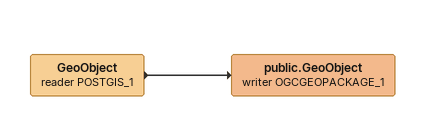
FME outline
GeoObject (reader POSTGIS_1)
    -> public.GeoObject (writer OGCGEOPACKAGE_1)
public.GeoObject (writer OGCGEOPACKAGE_1)
